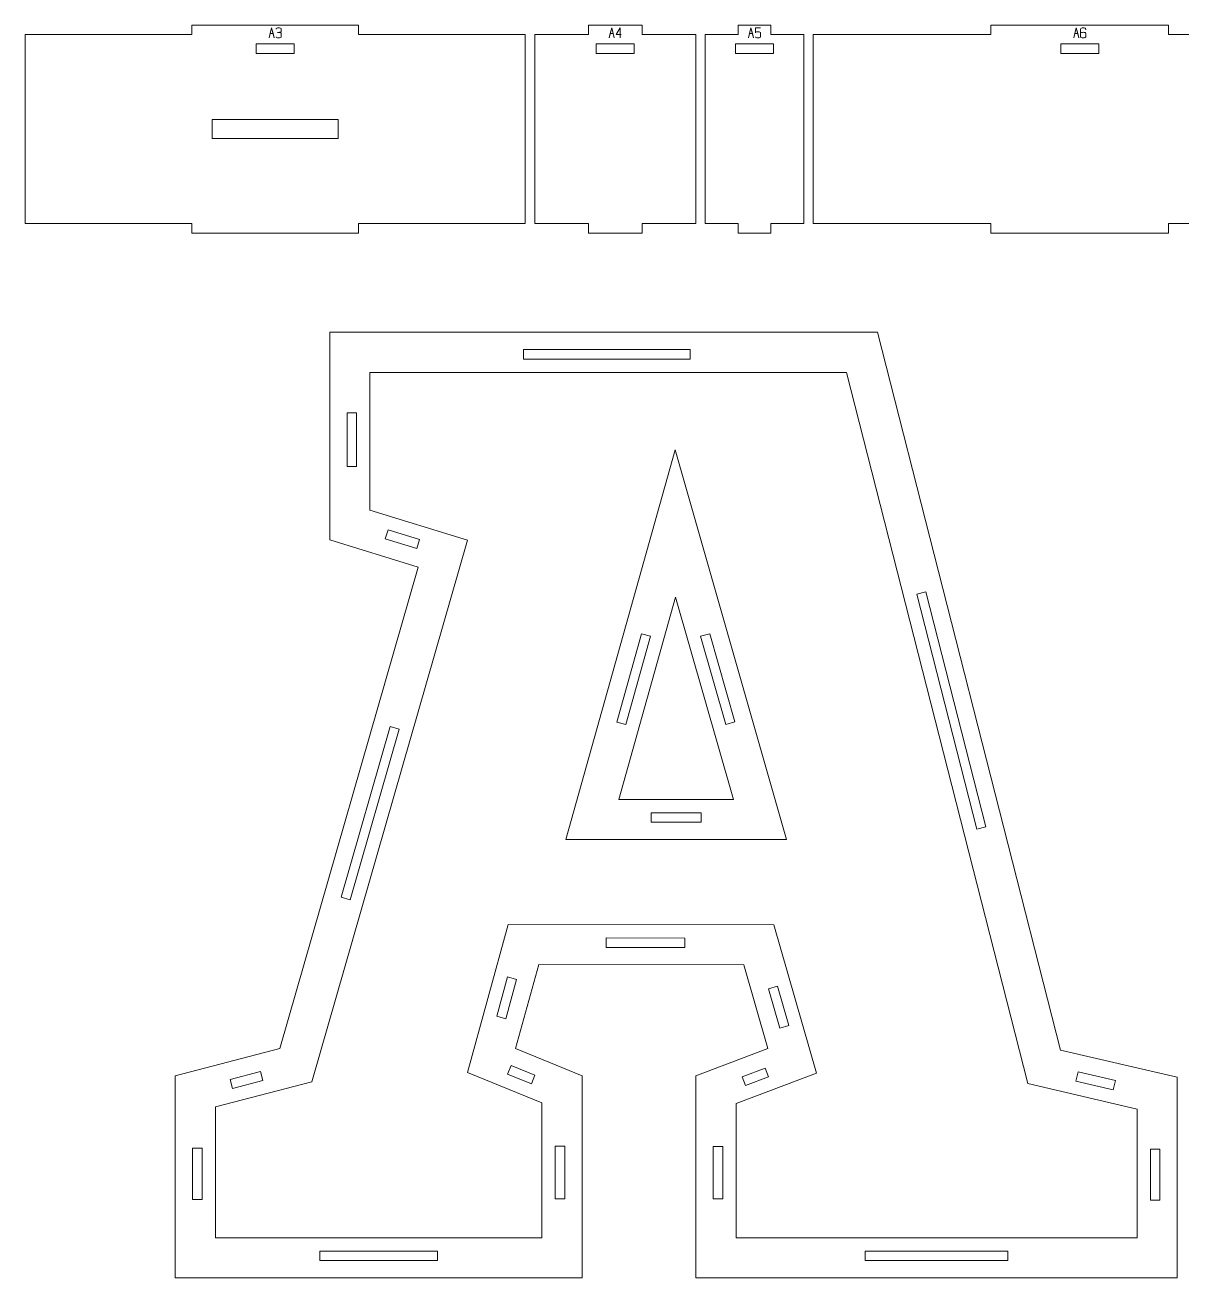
# Model space of a CAD drawing. Header units: centimetres. Extents: x -250 to 250, y -508 to 508.
# Drawn here: x -222.65 to -185.94, y 286.82 to 326.57 of the extents above; entities that cross this region are included whole.
import ezdxf

# ---------------------------------------------------------------- set-up
doc = ezdxf.new("R2010")
doc.units = ezdxf.units.CM
doc.header["$MEASUREMENT"] = 0
doc.layers.add('Capa 1', color=7, linetype='Continuous')

msp = doc.modelspace()

# ---------------------------------------------------------------- linework, layer by layer
at = {"layer": 'Capa 1', "color": 240, "lineweight": 9}
for points, knots in [([(-222.65484, 326.27063), (-222.65484, 326.27063), (-222.65484, 320.27063), (-222.65484, 320.27063), (-222.65484, 320.27063), (-217.36257, 320.27063), (-217.36257, 320.27063), (-217.36257, 320.27063), (-217.36257, 319.97063), (-217.36257, 319.97063), (-217.36257, 319.97063), (-212.07029, 319.97063), (-212.07029, 319.97063), (-212.07029, 319.97063), (-212.07029, 320.27063), (-212.07029, 320.27063), (-212.07029, 320.27063), (-206.77801, 320.27063), (-206.77801, 320.27063), (-206.77801, 320.27063), (-206.77801, 326.27063), (-206.77801, 326.27063), (-206.77801, 326.27063), (-212.07029, 326.27063), (-212.07029, 326.27063), (-212.07029, 326.27063), (-212.07029, 326.57063), (-212.07029, 326.57063), (-212.07029, 326.57063), (-217.36257, 326.57063), (-217.36257, 326.57063), (-217.36257, 326.57063), (-217.36257, 326.27063), (-217.36257, 326.27063), (-217.36257, 326.27063), (-222.65484, 326.27063), (-222.65484, 326.27063)], [0, 0, 0, 0, 0.08333333, 0.08333333, 0.08333333, 0.16666667, 0.16666667, 0.16666667, 0.25, 0.25, 0.25, 0.33333333, 0.33333333, 0.33333333, 0.41666667, 0.41666667, 0.41666667, 0.5, 0.5, 0.5, 0.58333333, 0.58333333, 0.58333333, 0.66666667, 0.66666667, 0.66666667, 0.75, 0.75, 0.75, 0.83333333, 0.83333333, 0.83333333, 0.91666667, 0.91666667, 0.91666667, 1, 1, 1, 1]), ([(-206.47801, 326.27063), (-206.47801, 326.27063), (-206.47801, 320.27063), (-206.47801, 320.27063), (-206.47801, 320.27063), (-204.77462, 320.27063), (-204.77462, 320.27063), (-204.77462, 320.27063), (-204.77462, 319.97063), (-204.77462, 319.97063), (-204.77462, 319.97063), (-203.07123, 319.97063), (-203.07123, 319.97063), (-203.07123, 319.97063), (-203.07123, 320.27063), (-203.07123, 320.27063), (-203.07123, 320.27063), (-201.36783, 320.27063), (-201.36783, 320.27063), (-201.36783, 320.27063), (-201.36783, 326.27063), (-201.36783, 326.27063), (-201.36783, 326.27063), (-203.07123, 326.27063), (-203.07123, 326.27063), (-203.07123, 326.27063), (-203.07123, 326.57063), (-203.07123, 326.57063), (-203.07123, 326.57063), (-204.77462, 326.57063), (-204.77462, 326.57063), (-204.77462, 326.57063), (-204.77462, 326.27063), (-204.77462, 326.27063), (-204.77462, 326.27063), (-206.47801, 326.27063), (-206.47801, 326.27063)], [0, 0, 0, 0, 0.08333333, 0.08333333, 0.08333333, 0.16666667, 0.16666667, 0.16666667, 0.25, 0.25, 0.25, 0.33333333, 0.33333333, 0.33333333, 0.41666667, 0.41666667, 0.41666667, 0.5, 0.5, 0.5, 0.58333333, 0.58333333, 0.58333333, 0.66666667, 0.66666667, 0.66666667, 0.75, 0.75, 0.75, 0.83333333, 0.83333333, 0.83333333, 0.91666667, 0.91666667, 0.91666667, 1, 1, 1, 1]), ([(-201.06783, 326.27063), (-201.06783, 326.27063), (-201.06783, 320.27063), (-201.06783, 320.27063), (-201.06783, 320.27063), (-200.02365, 320.27063), (-200.02365, 320.27063), (-200.02365, 320.27063), (-200.02365, 319.97063), (-200.02365, 319.97063), (-200.02365, 319.97063), (-198.97947, 319.97063), (-198.97947, 319.97063), (-198.97947, 319.97063), (-198.97947, 320.27063), (-198.97947, 320.27063), (-198.97947, 320.27063), (-197.93529, 320.27063), (-197.93529, 320.27063), (-197.93529, 320.27063), (-197.93529, 326.27063), (-197.93529, 326.27063), (-197.93529, 326.27063), (-198.97947, 326.27063), (-198.97947, 326.27063), (-198.97947, 326.27063), (-198.97947, 326.57063), (-198.97947, 326.57063), (-198.97947, 326.57063), (-200.02365, 326.57063), (-200.02365, 326.57063), (-200.02365, 326.57063), (-200.02365, 326.27063), (-200.02365, 326.27063), (-200.02365, 326.27063), (-201.06783, 326.27063), (-201.06783, 326.27063)], [0, 0, 0, 0, 0.08333333, 0.08333333, 0.08333333, 0.16666667, 0.16666667, 0.16666667, 0.25, 0.25, 0.25, 0.33333333, 0.33333333, 0.33333333, 0.41666667, 0.41666667, 0.41666667, 0.5, 0.5, 0.5, 0.58333333, 0.58333333, 0.58333333, 0.66666667, 0.66666667, 0.66666667, 0.75, 0.75, 0.75, 0.83333333, 0.83333333, 0.83333333, 0.91666667, 0.91666667, 0.91666667, 1, 1, 1, 1]), ([(-197.63529, 326.27063), (-197.63529, 326.27063), (-197.63529, 320.27063), (-197.63529, 320.27063), (-197.63529, 320.27063), (-191.99713, 320.27063), (-191.99713, 320.27063), (-191.99713, 320.27063), (-191.99713, 319.97063), (-191.99713, 319.97063), (-191.99713, 319.97063), (-186.35897, 319.97063), (-186.35897, 319.97063), (-186.35897, 319.97063), (-186.35897, 320.27063), (-186.35897, 320.27063), (-186.35897, 320.27063), (-180.72081, 320.27063), (-180.72081, 320.27063), (-180.72081, 320.27063), (-180.72081, 326.27063), (-180.72081, 326.27063), (-180.72081, 326.27063), (-186.35897, 326.27063), (-186.35897, 326.27063), (-186.35897, 326.27063), (-186.35897, 326.57063), (-186.35897, 326.57063), (-186.35897, 326.57063), (-191.99713, 326.57063), (-191.99713, 326.57063), (-191.99713, 326.57063), (-191.99713, 326.27063), (-191.99713, 326.27063), (-191.99713, 326.27063), (-197.63529, 326.27063), (-197.63529, 326.27063)], [0, 0, 0, 0, 0.08333333, 0.08333333, 0.08333333, 0.16666667, 0.16666667, 0.16666667, 0.25, 0.25, 0.25, 0.33333333, 0.33333333, 0.33333333, 0.41666667, 0.41666667, 0.41666667, 0.5, 0.5, 0.5, 0.58333333, 0.58333333, 0.58333333, 0.66666667, 0.66666667, 0.66666667, 0.75, 0.75, 0.75, 0.83333333, 0.83333333, 0.83333333, 0.91666667, 0.91666667, 0.91666667, 1, 1, 1, 1]), ([(-215.31643, 325.97063), (-215.31643, 325.97063), (-214.11643, 325.97063), (-214.11643, 325.97063), (-214.11643, 325.97063), (-214.11643, 325.67063), (-214.11643, 325.67063), (-214.11643, 325.67063), (-215.31643, 325.67063), (-215.31643, 325.67063), (-215.31643, 325.67063), (-215.31643, 325.97063), (-215.31643, 325.97063)], [0, 0, 0, 0, 0.25, 0.25, 0.25, 0.5, 0.5, 0.5, 0.75, 0.75, 0.75, 1, 1, 1, 1]), ([(-204.52292, 325.97063), (-204.52292, 325.97063), (-203.32292, 325.97063), (-203.32292, 325.97063), (-203.32292, 325.97063), (-203.32292, 325.67063), (-203.32292, 325.67063), (-203.32292, 325.67063), (-204.52292, 325.67063), (-204.52292, 325.67063), (-204.52292, 325.67063), (-204.52292, 325.97063), (-204.52292, 325.97063)], [0, 0, 0, 0, 0.25, 0.25, 0.25, 0.5, 0.5, 0.5, 0.75, 0.75, 0.75, 1, 1, 1, 1]), ([(-200.10156, 325.97063), (-200.10156, 325.97063), (-198.90156, 325.97063), (-198.90156, 325.97063), (-198.90156, 325.97063), (-198.90156, 325.67063), (-198.90156, 325.67063), (-198.90156, 325.67063), (-200.10156, 325.67063), (-200.10156, 325.67063), (-200.10156, 325.67063), (-200.10156, 325.97063), (-200.10156, 325.97063)], [0, 0, 0, 0, 0.25, 0.25, 0.25, 0.5, 0.5, 0.5, 0.75, 0.75, 0.75, 1, 1, 1, 1]), ([(-189.77805, 325.97063), (-189.77805, 325.97063), (-188.57805, 325.97063), (-188.57805, 325.97063), (-188.57805, 325.97063), (-188.57805, 325.67063), (-188.57805, 325.67063), (-188.57805, 325.67063), (-189.77805, 325.67063), (-189.77805, 325.67063), (-189.77805, 325.67063), (-189.77805, 325.97063), (-189.77805, 325.97063)], [0, 0, 0, 0, 0.25, 0.25, 0.25, 0.5, 0.5, 0.5, 0.75, 0.75, 0.75, 1, 1, 1, 1]), ([(-216.71643, 323.57063), (-216.71643, 323.57063), (-212.71643, 323.57063), (-212.71643, 323.57063), (-212.71643, 323.57063), (-212.71643, 322.97063), (-212.71643, 322.97063), (-212.71643, 322.97063), (-216.71643, 322.97063), (-216.71643, 322.97063), (-216.71643, 322.97063), (-216.71643, 323.57063), (-216.71643, 323.57063)], [0, 0, 0, 0, 0.25, 0.25, 0.25, 0.5, 0.5, 0.5, 0.75, 0.75, 0.75, 1, 1, 1, 1]), ([(-186.08503, 293.19404), (-186.08503, 293.19404), (-186.08503, 286.82388), (-186.08503, 286.82388), (-186.08503, 286.82388), (-201.36108, 286.82388), (-201.36108, 286.82388), (-201.36108, 286.82388), (-201.36108, 293.23709), (-201.36108, 293.23709), (-201.36108, 293.23709), (-199.08043, 294.09792), (-199.08043, 294.09792), (-199.08043, 294.09792), (-199.84607, 296.75576), (-199.84607, 296.75576), (-199.84607, 296.75576), (-206.35269, 296.7665), (-206.35269, 296.7665), (-206.35269, 296.7665), (-207.08422, 294.09792), (-207.08422, 294.09792), (-207.08422, 294.09792), (-204.97569, 293.23709), (-204.97569, 293.23709), (-204.97569, 293.23709), (-204.97569, 286.82388), (-204.97569, 286.82388), (-204.97569, 286.82388), (-217.88503, 286.82388), (-217.88503, 286.82388), (-217.88503, 286.82388), (-217.88503, 293.23709), (-217.88503, 293.23709), (-217.88503, 293.23709), (-214.57163, 294.09792), (-214.57163, 294.09792), (-214.57163, 294.09792), (-210.18246, 309.37767), (-210.18246, 309.37767), (-210.18246, 309.37767), (-212.97949, 310.23851), (-212.97949, 310.23851), (-212.97949, 310.23851), (-212.97949, 316.82388), (-212.97949, 316.82388), (-212.97949, 316.82388), (-195.59491, 316.82388), (-195.59491, 316.82388), (-195.59491, 316.82388), (-189.78571, 294.05488), (-189.78571, 294.05488), (-189.78571, 294.05488), (-186.08503, 293.19404), (-186.08503, 293.19404)], [0, 0, 0, 0, 0.05555556, 0.05555556, 0.05555556, 0.11111111, 0.11111111, 0.11111111, 0.16666667, 0.16666667, 0.16666667, 0.22222222, 0.22222222, 0.22222222, 0.27777778, 0.27777778, 0.27777778, 0.33333333, 0.33333333, 0.33333333, 0.38888889, 0.38888889, 0.38888889, 0.44444444, 0.44444444, 0.44444444, 0.5, 0.5, 0.5, 0.55555556, 0.55555556, 0.55555556, 0.61111111, 0.61111111, 0.61111111, 0.66666667, 0.66666667, 0.66666667, 0.72222222, 0.72222222, 0.72222222, 0.77777778, 0.77777778, 0.77777778, 0.83333333, 0.83333333, 0.83333333, 0.88888889, 0.88888889, 0.88888889, 0.94444444, 0.94444444, 0.94444444, 1, 1, 1, 1]), ([(-206.83868, 315.97535), (-206.83868, 315.97535), (-201.54641, 315.97535), (-201.54641, 315.97535), (-201.54641, 315.97535), (-201.54641, 316.27535), (-201.54641, 316.27535), (-201.54641, 316.27535), (-206.83868, 316.27535), (-206.83868, 316.27535), (-206.83868, 316.27535), (-206.83868, 315.97535), (-206.83868, 315.97535)], [0, 0, 0, 0, 0.25, 0.25, 0.25, 0.5, 0.5, 0.5, 0.75, 0.75, 0.75, 1, 1, 1, 1]), ([(-187.35782, 292.18334), (-187.35782, 292.18334), (-190.82771, 292.99049), (-190.82771, 292.99049), (-190.82771, 292.99049), (-196.58374, 315.55109), (-196.58374, 315.55109), (-196.58374, 315.55109), (-211.7067, 315.55109), (-211.7067, 315.55109), (-211.7067, 315.55109), (-211.7067, 311.17849), (-211.7067, 311.17849), (-211.7067, 311.17849), (-208.6143, 310.22674), (-208.6143, 310.22674), (-208.6143, 310.22674), (-213.54879, 293.04861), (-213.54879, 293.04861), (-213.54879, 293.04861), (-216.61224, 292.25272), (-216.61224, 292.25272), (-216.61224, 292.25272), (-216.61224, 288.09667), (-216.61224, 288.09667), (-216.61224, 288.09667), (-206.24848, 288.09667), (-206.24848, 288.09667), (-206.24848, 288.09667), (-206.24848, 292.38194), (-206.24848, 292.38194), (-206.24848, 292.38194), (-208.61006, 293.34609), (-208.61006, 293.34609), (-208.61006, 293.34609), (-207.32309, 298.04089), (-207.32309, 298.04089), (-207.32309, 298.04089), (-198.88772, 298.02697), (-198.88772, 298.02697), (-198.88772, 298.02697), (-197.53231, 293.32182), (-197.53231, 293.32182), (-197.53231, 293.32182), (-200.08829, 292.35707), (-200.08829, 292.35707), (-200.08829, 292.35707), (-200.08829, 288.09667), (-200.08829, 288.09667), (-200.08829, 288.09667), (-187.35782, 288.09667), (-187.35782, 288.09667), (-187.35782, 288.09667), (-187.35782, 292.18334), (-187.35782, 292.18334)], [0, 0, 0, 0, 0.05555556, 0.05555556, 0.05555556, 0.11111111, 0.11111111, 0.11111111, 0.16666667, 0.16666667, 0.16666667, 0.22222222, 0.22222222, 0.22222222, 0.27777778, 0.27777778, 0.27777778, 0.33333333, 0.33333333, 0.33333333, 0.38888889, 0.38888889, 0.38888889, 0.44444444, 0.44444444, 0.44444444, 0.5, 0.5, 0.5, 0.55555556, 0.55555556, 0.55555556, 0.61111111, 0.61111111, 0.61111111, 0.66666667, 0.66666667, 0.66666667, 0.72222222, 0.72222222, 0.72222222, 0.77777778, 0.77777778, 0.77777778, 0.83333333, 0.83333333, 0.83333333, 0.88888889, 0.88888889, 0.88888889, 0.94444444, 0.94444444, 0.94444444, 1, 1, 1, 1]), ([(-212.13096, 312.56856), (-212.13096, 312.56856), (-212.13096, 314.27196), (-212.13096, 314.27196), (-212.13096, 314.27196), (-212.43096, 314.27196), (-212.43096, 314.27196), (-212.43096, 314.27196), (-212.43096, 312.56856), (-212.43096, 312.56856), (-212.43096, 312.56856), (-212.13096, 312.56856), (-212.13096, 312.56856)], [0, 0, 0, 0, 0.25, 0.25, 0.25, 0.5, 0.5, 0.5, 0.75, 0.75, 0.75, 1, 1, 1, 1]), ([(-202.02437, 313.09053), (-202.02437, 313.09053), (-198.48285, 300.73148), (-198.48285, 300.73148), (-198.48285, 300.73148), (-205.48721, 300.73148), (-205.48721, 300.73148), (-205.48721, 300.73148), (-202.02437, 313.09053), (-202.02437, 313.09053)], [0, 0, 0, 0, 0.33333333, 0.33333333, 0.33333333, 0.66666667, 0.66666667, 0.66666667, 1, 1, 1, 1]), ([(-210.13499, 310.25087), (-210.13499, 310.25087), (-211.13298, 310.55802), (-211.13298, 310.55802), (-211.13298, 310.55802), (-211.22122, 310.27129), (-211.22122, 310.27129), (-211.22122, 310.27129), (-210.22324, 309.96414), (-210.22324, 309.96414), (-210.22324, 309.96414), (-210.13499, 310.25087), (-210.13499, 310.25087)], [0, 0, 0, 0, 0.25, 0.25, 0.25, 0.5, 0.5, 0.5, 0.75, 0.75, 0.75, 1, 1, 1, 1]), ([(-194.35149, 308.51802), (-194.35149, 308.51802), (-192.44886, 301.06068), (-192.44886, 301.06068), (-192.44886, 301.06068), (-192.15817, 301.13485), (-192.15817, 301.13485), (-192.15817, 301.13485), (-194.06081, 308.59218), (-194.06081, 308.59218), (-194.06081, 308.59218), (-194.35149, 308.51802), (-194.35149, 308.51802)], [0, 0, 0, 0, 0.25, 0.25, 0.25, 0.5, 0.5, 0.5, 0.75, 0.75, 0.75, 1, 1, 1, 1]), ([(-202.01061, 308.42203), (-202.01061, 308.42203), (-203.80879, 302.00427), (-203.80879, 302.00427), (-203.80879, 302.00427), (-200.17159, 302.00427), (-200.17159, 302.00427), (-200.17159, 302.00427), (-202.01061, 308.42203), (-202.01061, 308.42203)], [0, 0, 0, 0, 0.33333333, 0.33333333, 0.33333333, 0.66666667, 0.66666667, 0.66666667, 1, 1, 1, 1]), ([(-203.58391, 304.3794), (-203.58391, 304.3794), (-202.79955, 307.1788), (-202.79955, 307.1788), (-202.79955, 307.1788), (-203.08843, 307.25974), (-203.08843, 307.25974), (-203.08843, 307.25974), (-203.87278, 304.46034), (-203.87278, 304.46034), (-203.87278, 304.46034), (-203.58391, 304.3794), (-203.58391, 304.3794)], [0, 0, 0, 0, 0.25, 0.25, 0.25, 0.5, 0.5, 0.5, 0.75, 0.75, 0.75, 1, 1, 1, 1]), ([(-201.21303, 307.1788), (-201.21303, 307.1788), (-200.41085, 304.3794), (-200.41085, 304.3794), (-200.41085, 304.3794), (-200.12246, 304.46204), (-200.12246, 304.46204), (-200.12246, 304.46204), (-200.92463, 307.26144), (-200.92463, 307.26144), (-200.92463, 307.26144), (-201.21303, 307.1788), (-201.21303, 307.1788)], [0, 0, 0, 0, 0.25, 0.25, 0.25, 0.5, 0.5, 0.5, 0.75, 0.75, 0.75, 1, 1, 1, 1]), ([(-212.33309, 298.8174), (-212.33309, 298.8174), (-210.77646, 304.23641), (-210.77646, 304.23641), (-210.77646, 304.23641), (-211.0648, 304.31924), (-211.0648, 304.31924), (-211.0648, 304.31924), (-212.62143, 298.90022), (-212.62143, 298.90022), (-212.62143, 298.90022), (-212.33309, 298.8174), (-212.33309, 298.8174)], [0, 0, 0, 0, 0.25, 0.25, 0.25, 0.5, 0.5, 0.5, 0.75, 0.75, 0.75, 1, 1, 1, 1]), ([(-201.19521, 301.58001), (-201.19521, 301.58001), (-202.78173, 301.58001), (-202.78173, 301.58001), (-202.78173, 301.58001), (-202.78173, 301.28001), (-202.78173, 301.28001), (-202.78173, 301.28001), (-201.19521, 301.28001), (-201.19521, 301.28001), (-201.19521, 301.28001), (-201.19521, 301.58001), (-201.19521, 301.58001)], [0, 0, 0, 0, 0.25, 0.25, 0.25, 0.5, 0.5, 0.5, 0.75, 0.75, 0.75, 1, 1, 1, 1]), ([(-201.70817, 297.60737), (-201.70817, 297.60737), (-204.20917, 297.61149), (-204.20917, 297.61149), (-204.20917, 297.61149), (-204.20967, 297.3115), (-204.20967, 297.3115), (-204.20967, 297.3115), (-201.70867, 297.30737), (-201.70867, 297.30737), (-201.70867, 297.30737), (-201.70817, 297.60737), (-201.70817, 297.60737)], [0, 0, 0, 0, 0.25, 0.25, 0.25, 0.5, 0.5, 0.5, 0.75, 0.75, 0.75, 1, 1, 1, 1]), ([(-207.34066, 296.37205), (-207.34066, 296.37205), (-207.68168, 295.128), (-207.68168, 295.128), (-207.68168, 295.128), (-207.39236, 295.04868), (-207.39236, 295.04868), (-207.39236, 295.04868), (-207.05133, 296.29274), (-207.05133, 296.29274), (-207.05133, 296.29274), (-207.34066, 296.37205), (-207.34066, 296.37205)], [0, 0, 0, 0, 0.25, 0.25, 0.25, 0.5, 0.5, 0.5, 0.75, 0.75, 0.75, 1, 1, 1, 1]), ([(-198.40804, 294.82913), (-198.40804, 294.82913), (-198.76772, 296.07775), (-198.76772, 296.07775), (-198.76772, 296.07775), (-199.056, 295.9947), (-199.056, 295.9947), (-199.056, 295.9947), (-198.69631, 294.74609), (-198.69631, 294.74609), (-198.69631, 294.74609), (-198.40804, 294.82913), (-198.40804, 294.82913)], [0, 0, 0, 0, 0.25, 0.25, 0.25, 0.5, 0.5, 0.5, 0.75, 0.75, 0.75, 1, 1, 1, 1]), ([(-216.07089, 292.83171), (-216.07089, 292.83171), (-215.10529, 293.08257), (-215.10529, 293.08257), (-215.10529, 293.08257), (-215.18072, 293.37294), (-215.18072, 293.37294), (-215.18072, 293.37294), (-216.14633, 293.12207), (-216.14633, 293.12207), (-216.14633, 293.12207), (-216.07089, 292.83171), (-216.07089, 292.83171)], [0, 0, 0, 0, 0.25, 0.25, 0.25, 0.5, 0.5, 0.5, 0.75, 0.75, 0.75, 1, 1, 1, 1]), ([(-207.34237, 293.2868), (-207.34237, 293.2868), (-206.5833, 292.97689), (-206.5833, 292.97689), (-206.5833, 292.97689), (-206.4699, 293.25464), (-206.4699, 293.25464), (-206.4699, 293.25464), (-207.22898, 293.56454), (-207.22898, 293.56454), (-207.22898, 293.56454), (-207.34237, 293.2868), (-207.34237, 293.2868)], [0, 0, 0, 0, 0.25, 0.25, 0.25, 0.5, 0.5, 0.5, 0.75, 0.75, 0.75, 1, 1, 1, 1]), ([(-199.7844, 292.92524), (-199.7844, 292.92524), (-199.05626, 293.20008), (-199.05626, 293.20008), (-199.05626, 293.20008), (-199.1622, 293.48075), (-199.1622, 293.48075), (-199.1622, 293.48075), (-199.89035, 293.20591), (-199.89035, 293.20591), (-199.89035, 293.20591), (-199.7844, 292.92524), (-199.7844, 292.92524)], [0, 0, 0, 0, 0.25, 0.25, 0.25, 0.5, 0.5, 0.5, 0.75, 0.75, 0.75, 1, 1, 1, 1]), ([(-189.29811, 293.07027), (-189.29811, 293.07027), (-188.11583, 292.79526), (-188.11583, 292.79526), (-188.11583, 292.79526), (-188.04786, 293.08746), (-188.04786, 293.08746), (-188.04786, 293.08746), (-189.23014, 293.36247), (-189.23014, 293.36247), (-189.23014, 293.36247), (-189.29811, 293.07027), (-189.29811, 293.07027)], [0, 0, 0, 0, 0.25, 0.25, 0.25, 0.5, 0.5, 0.5, 0.75, 0.75, 0.75, 1, 1, 1, 1]), ([(-205.82422, 291.00213), (-205.82422, 291.00213), (-205.82422, 289.33727), (-205.82422, 289.33727), (-205.82422, 289.33727), (-205.52422, 289.33727), (-205.52422, 289.33727), (-205.52422, 289.33727), (-205.52422, 291.00213), (-205.52422, 291.00213), (-205.52422, 291.00213), (-205.82422, 291.00213), (-205.82422, 291.00213)], [0, 0, 0, 0, 0.25, 0.25, 0.25, 0.5, 0.5, 0.5, 0.75, 0.75, 0.75, 1, 1, 1, 1]), ([(-200.51255, 289.33174), (-200.51255, 289.33174), (-200.51255, 290.99107), (-200.51255, 290.99107), (-200.51255, 290.99107), (-200.81255, 290.99107), (-200.81255, 290.99107), (-200.81255, 290.99107), (-200.81255, 289.33174), (-200.81255, 289.33174), (-200.81255, 289.33174), (-200.51255, 289.33174), (-200.51255, 289.33174)], [0, 0, 0, 0, 0.25, 0.25, 0.25, 0.5, 0.5, 0.5, 0.75, 0.75, 0.75, 1, 1, 1, 1]), ([(-217.0365, 289.30855), (-217.0365, 289.30855), (-217.0365, 290.9447), (-217.0365, 290.9447), (-217.0365, 290.9447), (-217.3365, 290.9447), (-217.3365, 290.9447), (-217.3365, 290.9447), (-217.3365, 289.30855), (-217.3365, 289.30855), (-217.3365, 289.30855), (-217.0365, 289.30855), (-217.0365, 289.30855)], [0, 0, 0, 0, 0.25, 0.25, 0.25, 0.5, 0.5, 0.5, 0.75, 0.75, 0.75, 1, 1, 1, 1]), ([(-186.93356, 290.9043), (-186.93356, 290.9043), (-186.93356, 289.28835), (-186.93356, 289.28835), (-186.93356, 289.28835), (-186.63356, 289.28835), (-186.63356, 289.28835), (-186.63356, 289.28835), (-186.63356, 290.9043), (-186.63356, 290.9043), (-186.63356, 290.9043), (-186.93356, 290.9043), (-186.93356, 290.9043)], [0, 0, 0, 0, 0.25, 0.25, 0.25, 0.5, 0.5, 0.5, 0.75, 0.75, 0.75, 1, 1, 1, 1]), ([(-209.56165, 287.67241), (-209.56165, 287.67241), (-213.29907, 287.67241), (-213.29907, 287.67241), (-213.29907, 287.67241), (-213.29907, 287.37241), (-213.29907, 287.37241), (-213.29907, 287.37241), (-209.56165, 287.37241), (-209.56165, 287.37241), (-209.56165, 287.37241), (-209.56165, 287.67241), (-209.56165, 287.67241)], [0, 0, 0, 0, 0.25, 0.25, 0.25, 0.5, 0.5, 0.5, 0.75, 0.75, 0.75, 1, 1, 1, 1]), ([(-191.45989, 287.67241), (-191.45989, 287.67241), (-195.98622, 287.67241), (-195.98622, 287.67241), (-195.98622, 287.67241), (-195.98622, 287.37241), (-195.98622, 287.37241), (-195.98622, 287.37241), (-191.45989, 287.37241), (-191.45989, 287.37241), (-191.45989, 287.37241), (-191.45989, 287.67241), (-191.45989, 287.67241)], [0, 0, 0, 0, 0.25, 0.25, 0.25, 0.5, 0.5, 0.5, 0.75, 0.75, 0.75, 1, 1, 1, 1])]:
    msp.add_open_spline(points, degree=3, knots=knots, dxfattribs=at)
at = {"layer": 'Capa 1', "color": 114, "lineweight": 9}
for points, knots in [([(-214.74853, 326.16423), (-214.74853, 326.16423), (-214.83108, 326.48113), (-214.83108, 326.48113), (-214.83108, 326.48113), (-214.90904, 326.16423), (-214.90904, 326.16423), (-214.90904, 326.16423), (-214.87602, 326.29769), (-214.87602, 326.29769), (-214.87602, 326.29769), (-214.78338, 326.29769), (-214.78338, 326.29769), (-214.78338, 326.29769), (-214.74853, 326.16423), (-214.74853, 326.16423)], [0, 0, 0, 0, 0.2, 0.2, 0.2, 0.4, 0.4, 0.4, 0.6, 0.6, 0.6, 0.8, 0.8, 0.8, 1, 1, 1, 1]), ([(-214.87602, 326.29814), (-214.87602, 326.29814), (-214.83108, 326.48113), (-214.83108, 326.48113), (-214.83108, 326.48113), (-214.78338, 326.29814), (-214.78338, 326.29814), (-214.78338, 326.29814), (-214.87602, 326.29814), (-214.87602, 326.29814)], [0, 0, 0, 0, 0.33333333, 0.33333333, 0.33333333, 0.66666667, 0.66666667, 0.66666667, 1, 1, 1, 1]), ([(-214.60636, 326.16423), (-214.6299, 326.16423), (-214.64955, 326.16767), (-214.66529, 326.17455), (-214.68104, 326.18143), (-214.68891, 326.18976), (-214.68891, 326.19954), (-214.68891, 326.18976), (-214.68104, 326.18143), (-214.66529, 326.17455), (-214.64955, 326.16767), (-214.6299, 326.16423), (-214.60636, 326.16423), (-214.58282, 326.16423), (-214.56317, 326.16767), (-214.54743, 326.17455), (-214.53168, 326.18143), (-214.52381, 326.18976), (-214.52381, 326.19954), (-214.52381, 326.19954), (-214.52381, 326.30273), (-214.52381, 326.30273), (-214.52381, 326.31099), (-214.52947, 326.31817), (-214.54078, 326.32428), (-214.55209, 326.3304), (-214.58526, 326.33453), (-214.6403, 326.33667), (-214.58557, 326.34003), (-214.5527, 326.34401), (-214.5417, 326.34859), (-214.53069, 326.35318), (-214.52473, 326.36067), (-214.52381, 326.37106), (-214.52381, 326.37106), (-214.52381, 326.44536), (-214.52381, 326.44536), (-214.52381, 326.45514), (-214.53168, 326.46347), (-214.54743, 326.47035), (-214.56317, 326.47723), (-214.58282, 326.48067), (-214.60636, 326.48067), (-214.6299, 326.48067), (-214.64955, 326.47723), (-214.66529, 326.47035), (-214.68104, 326.46347), (-214.68891, 326.45514), (-214.68891, 326.44536), (-214.68891, 326.45514), (-214.68104, 326.46347), (-214.66529, 326.47035), (-214.64955, 326.47723), (-214.6299, 326.48067), (-214.60636, 326.48067), (-214.58282, 326.48067), (-214.56317, 326.47723), (-214.54743, 326.47035), (-214.53168, 326.46347), (-214.52381, 326.45514), (-214.52381, 326.44536), (-214.52381, 326.44536), (-214.52381, 326.37106), (-214.52381, 326.37106), (-214.52473, 326.36067), (-214.53069, 326.35318), (-214.5417, 326.34859), (-214.5527, 326.34401), (-214.58557, 326.34003), (-214.6403, 326.33667), (-214.58526, 326.33453), (-214.55209, 326.3304), (-214.54078, 326.32428), (-214.52947, 326.31817), (-214.52381, 326.31099), (-214.52381, 326.30273), (-214.52381, 326.30273), (-214.52381, 326.19954), (-214.52381, 326.19954), (-214.52381, 326.18976), (-214.53168, 326.18143), (-214.54743, 326.17455), (-214.56317, 326.16767), (-214.58282, 326.16423), (-214.60636, 326.16423)], [0, 0, 0, 0, 0.03571429, 0.03571429, 0.03571429, 0.07142857, 0.07142857, 0.07142857, 0.10714286, 0.10714286, 0.10714286, 0.14285714, 0.14285714, 0.14285714, 0.17857143, 0.17857143, 0.17857143, 0.21428571, 0.21428571, 0.21428571, 0.25, 0.25, 0.25, 0.28571429, 0.28571429, 0.28571429, 0.32142857, 0.32142857, 0.32142857, 0.35714286, 0.35714286, 0.35714286, 0.39285714, 0.39285714, 0.39285714, 0.42857143, 0.42857143, 0.42857143, 0.46428571, 0.46428571, 0.46428571, 0.5, 0.5, 0.5, 0.53571429, 0.53571429, 0.53571429, 0.57142857, 0.57142857, 0.57142857, 0.60714286, 0.60714286, 0.60714286, 0.64285714, 0.64285714, 0.64285714, 0.67857143, 0.67857143, 0.67857143, 0.71428571, 0.71428571, 0.71428571, 0.75, 0.75, 0.75, 0.78571429, 0.78571429, 0.78571429, 0.82142857, 0.82142857, 0.82142857, 0.85714286, 0.85714286, 0.85714286, 0.89285714, 0.89285714, 0.89285714, 0.92857143, 0.92857143, 0.92857143, 0.96428571, 0.96428571, 0.96428571, 1, 1, 1, 1]), ([(-203.95227, 326.16423), (-203.95227, 326.16423), (-204.03482, 326.48113), (-204.03482, 326.48113), (-204.03482, 326.48113), (-204.11278, 326.16423), (-204.11278, 326.16423), (-204.11278, 326.16423), (-204.07976, 326.29769), (-204.07976, 326.29769), (-204.07976, 326.29769), (-203.98712, 326.29769), (-203.98712, 326.29769), (-203.98712, 326.29769), (-203.95227, 326.16423), (-203.95227, 326.16423)], [0, 0, 0, 0, 0.2, 0.2, 0.2, 0.4, 0.4, 0.4, 0.6, 0.6, 0.6, 0.8, 0.8, 0.8, 1, 1, 1, 1]), ([(-204.07976, 326.29814), (-204.07976, 326.29814), (-204.03482, 326.48113), (-204.03482, 326.48113), (-204.03482, 326.48113), (-203.98712, 326.29814), (-203.98712, 326.29814), (-203.98712, 326.29814), (-204.07976, 326.29814), (-204.07976, 326.29814)], [0, 0, 0, 0, 0.33333333, 0.33333333, 0.33333333, 0.66666667, 0.66666667, 0.66666667, 1, 1, 1, 1]), ([(-203.76286, 326.26879), (-203.76286, 326.26879), (-203.76286, 326.48113), (-203.76286, 326.48113), (-203.76286, 326.48113), (-203.89265, 326.26879), (-203.89265, 326.26879), (-203.89265, 326.26879), (-203.76286, 326.26879), (-203.76286, 326.26879)], [0, 0, 0, 0, 0.33333333, 0.33333333, 0.33333333, 0.66666667, 0.66666667, 0.66666667, 1, 1, 1, 1]), ([(-203.76286, 326.26879), (-203.76286, 326.26879), (-203.76286, 326.16423), (-203.76286, 326.16423), (-203.76286, 326.16423), (-203.76286, 326.26879), (-203.76286, 326.26879), (-203.76286, 326.26879), (-203.89265, 326.26879), (-203.89265, 326.26879), (-203.89265, 326.26879), (-203.76286, 326.48113), (-203.76286, 326.48113), (-203.76286, 326.48113), (-203.76286, 326.26879), (-203.76286, 326.26879), (-203.76286, 326.26879), (-203.73305, 326.26879), (-203.73305, 326.26879), (-203.73305, 326.26879), (-203.76286, 326.26879), (-203.76286, 326.26879)], [0, 0, 0, 0, 0.14285714, 0.14285714, 0.14285714, 0.28571429, 0.28571429, 0.28571429, 0.42857143, 0.42857143, 0.42857143, 0.57142857, 0.57142857, 0.57142857, 0.71428571, 0.71428571, 0.71428571, 0.85714286, 0.85714286, 0.85714286, 1, 1, 1, 1]), ([(-199.53366, 326.16423), (-199.53366, 326.16423), (-199.61621, 326.48113), (-199.61621, 326.48113), (-199.61621, 326.48113), (-199.69417, 326.16423), (-199.69417, 326.16423), (-199.69417, 326.16423), (-199.66115, 326.29769), (-199.66115, 326.29769), (-199.66115, 326.29769), (-199.56851, 326.29769), (-199.56851, 326.29769), (-199.56851, 326.29769), (-199.53366, 326.16423), (-199.53366, 326.16423)], [0, 0, 0, 0, 0.2, 0.2, 0.2, 0.4, 0.4, 0.4, 0.6, 0.6, 0.6, 0.8, 0.8, 0.8, 1, 1, 1, 1]), ([(-199.66115, 326.29814), (-199.66115, 326.29814), (-199.61621, 326.48113), (-199.61621, 326.48113), (-199.61621, 326.48113), (-199.56851, 326.29814), (-199.56851, 326.29814), (-199.56851, 326.29814), (-199.66115, 326.29814), (-199.66115, 326.29814)], [0, 0, 0, 0, 0.33333333, 0.33333333, 0.33333333, 0.66666667, 0.66666667, 0.66666667, 1, 1, 1, 1]), ([(-199.39149, 326.16423), (-199.41503, 326.16423), (-199.43468, 326.16767), (-199.45042, 326.17455), (-199.46617, 326.18143), (-199.47404, 326.18976), (-199.47404, 326.19954), (-199.47404, 326.18976), (-199.46617, 326.18143), (-199.45042, 326.17455), (-199.43468, 326.16767), (-199.41503, 326.16423), (-199.39149, 326.16423), (-199.36795, 326.16423), (-199.3483, 326.16767), (-199.33256, 326.17455), (-199.31681, 326.18143), (-199.30894, 326.18976), (-199.30894, 326.19954), (-199.30894, 326.19954), (-199.30894, 326.3252), (-199.30894, 326.3252), (-199.30894, 326.33499), (-199.31681, 326.34332), (-199.33256, 326.3502), (-199.3483, 326.35708), (-199.36795, 326.36052), (-199.39149, 326.36052), (-199.41289, 326.35868), (-199.4294, 326.35623), (-199.44102, 326.35318), (-199.45264, 326.35012), (-199.46364, 326.34079), (-199.47404, 326.3252), (-199.47404, 326.3252), (-199.47404, 326.48067), (-199.47404, 326.48067), (-199.47404, 326.48067), (-199.31444, 326.48067), (-199.31444, 326.48067), (-199.31444, 326.48067), (-199.47404, 326.48067), (-199.47404, 326.48067), (-199.47404, 326.48067), (-199.47404, 326.3252), (-199.47404, 326.3252), (-199.46364, 326.34079), (-199.45264, 326.35012), (-199.44102, 326.35318), (-199.4294, 326.35623), (-199.41289, 326.35868), (-199.39149, 326.36052), (-199.36795, 326.36052), (-199.3483, 326.35708), (-199.33256, 326.3502), (-199.31681, 326.34332), (-199.30894, 326.33499), (-199.30894, 326.3252), (-199.30894, 326.3252), (-199.30894, 326.19954), (-199.30894, 326.19954), (-199.30894, 326.18976), (-199.31681, 326.18143), (-199.33256, 326.17455), (-199.3483, 326.16767), (-199.36795, 326.16423), (-199.39149, 326.16423)], [0, 0, 0, 0, 0.04545455, 0.04545455, 0.04545455, 0.09090909, 0.09090909, 0.09090909, 0.13636364, 0.13636364, 0.13636364, 0.18181818, 0.18181818, 0.18181818, 0.22727273, 0.22727273, 0.22727273, 0.27272727, 0.27272727, 0.27272727, 0.31818182, 0.31818182, 0.31818182, 0.36363636, 0.36363636, 0.36363636, 0.40909091, 0.40909091, 0.40909091, 0.45454545, 0.45454545, 0.45454545, 0.5, 0.5, 0.5, 0.54545455, 0.54545455, 0.54545455, 0.59090909, 0.59090909, 0.59090909, 0.63636364, 0.63636364, 0.63636364, 0.68181818, 0.68181818, 0.68181818, 0.72727273, 0.72727273, 0.72727273, 0.77272727, 0.77272727, 0.77272727, 0.81818182, 0.81818182, 0.81818182, 0.86363636, 0.86363636, 0.86363636, 0.90909091, 0.90909091, 0.90909091, 0.95454545, 0.95454545, 0.95454545, 1, 1, 1, 1]), ([(-189.21015, 326.16423), (-189.21015, 326.16423), (-189.2927, 326.48113), (-189.2927, 326.48113), (-189.2927, 326.48113), (-189.37066, 326.16423), (-189.37066, 326.16423), (-189.37066, 326.16423), (-189.33764, 326.29769), (-189.33764, 326.29769), (-189.33764, 326.29769), (-189.245, 326.29769), (-189.245, 326.29769), (-189.245, 326.29769), (-189.21015, 326.16423), (-189.21015, 326.16423)], [0, 0, 0, 0, 0.2, 0.2, 0.2, 0.4, 0.4, 0.4, 0.6, 0.6, 0.6, 0.8, 0.8, 0.8, 1, 1, 1, 1]), ([(-189.33764, 326.29814), (-189.33764, 326.29814), (-189.2927, 326.48113), (-189.2927, 326.48113), (-189.2927, 326.48113), (-189.245, 326.29814), (-189.245, 326.29814), (-189.245, 326.29814), (-189.33764, 326.29814), (-189.33764, 326.29814)], [0, 0, 0, 0, 0.33333333, 0.33333333, 0.33333333, 0.66666667, 0.66666667, 0.66666667, 1, 1, 1, 1]), ([(-189.06798, 326.16423), (-189.09152, 326.16423), (-189.11117, 326.16767), (-189.12691, 326.17455), (-189.14266, 326.18143), (-189.15053, 326.18976), (-189.15053, 326.19954), (-189.15053, 326.19954), (-189.15053, 326.3064), (-189.15053, 326.3064), (-189.15053, 326.3064), (-189.15053, 326.44536), (-189.15053, 326.44536), (-189.15053, 326.45514), (-189.14266, 326.46347), (-189.12691, 326.47035), (-189.11117, 326.47723), (-189.09152, 326.48067), (-189.06798, 326.48067), (-189.04444, 326.48067), (-189.02479, 326.47723), (-189.00905, 326.47035), (-188.9933, 326.46347), (-188.98543, 326.45514), (-188.98543, 326.44536), (-188.98543, 326.44536), (-188.98543, 326.41968), (-188.98543, 326.41968), (-188.98543, 326.41968), (-188.98543, 326.44536), (-188.98543, 326.44536), (-188.98543, 326.45514), (-188.9933, 326.46347), (-189.00905, 326.47035), (-189.02479, 326.47723), (-189.04444, 326.48067), (-189.06798, 326.48067), (-189.09152, 326.48067), (-189.11117, 326.47723), (-189.12691, 326.47035), (-189.14266, 326.46347), (-189.15053, 326.45514), (-189.15053, 326.44536), (-189.15053, 326.44536), (-189.15053, 326.3064), (-189.15053, 326.3064), (-189.15053, 326.31557), (-189.14098, 326.32375), (-189.12187, 326.33093), (-189.10276, 326.33812), (-189.0848, 326.34171), (-189.06798, 326.34171), (-189.04444, 326.34171), (-189.02479, 326.33827), (-189.00905, 326.33139), (-188.9933, 326.32451), (-188.98543, 326.31618), (-188.98543, 326.3064), (-188.98543, 326.3064), (-188.98543, 326.19954), (-188.98543, 326.19954), (-188.98543, 326.18976), (-188.9933, 326.18143), (-189.00905, 326.17455), (-189.02479, 326.16767), (-189.04444, 326.16423), (-189.06798, 326.16423)], [0, 0, 0, 0, 0.04545455, 0.04545455, 0.04545455, 0.09090909, 0.09090909, 0.09090909, 0.13636364, 0.13636364, 0.13636364, 0.18181818, 0.18181818, 0.18181818, 0.22727273, 0.22727273, 0.22727273, 0.27272727, 0.27272727, 0.27272727, 0.31818182, 0.31818182, 0.31818182, 0.36363636, 0.36363636, 0.36363636, 0.40909091, 0.40909091, 0.40909091, 0.45454545, 0.45454545, 0.45454545, 0.5, 0.5, 0.5, 0.54545455, 0.54545455, 0.54545455, 0.59090909, 0.59090909, 0.59090909, 0.63636364, 0.63636364, 0.63636364, 0.68181818, 0.68181818, 0.68181818, 0.72727273, 0.72727273, 0.72727273, 0.77272727, 0.77272727, 0.77272727, 0.81818182, 0.81818182, 0.81818182, 0.86363636, 0.86363636, 0.86363636, 0.90909091, 0.90909091, 0.90909091, 0.95454545, 0.95454545, 0.95454545, 1, 1, 1, 1]), ([(-189.15053, 326.19954), (-189.15053, 326.18976), (-189.14266, 326.18143), (-189.12691, 326.17455), (-189.11117, 326.16767), (-189.09152, 326.16423), (-189.06798, 326.16423), (-189.04444, 326.16423), (-189.02479, 326.16767), (-189.00905, 326.17455), (-188.9933, 326.18143), (-188.98543, 326.18976), (-188.98543, 326.19954), (-188.98543, 326.19954), (-188.98543, 326.3064), (-188.98543, 326.3064), (-188.98543, 326.31618), (-188.9933, 326.32451), (-189.00905, 326.33139), (-189.02479, 326.33827), (-189.04444, 326.34171), (-189.06798, 326.34171), (-189.0848, 326.34171), (-189.10276, 326.33812), (-189.12187, 326.33093), (-189.14098, 326.32375), (-189.15053, 326.31557), (-189.15053, 326.3064), (-189.15053, 326.3064), (-189.15053, 326.19954), (-189.15053, 326.19954)], [0, 0, 0, 0, 0.1, 0.1, 0.1, 0.2, 0.2, 0.2, 0.3, 0.3, 0.3, 0.4, 0.4, 0.4, 0.5, 0.5, 0.5, 0.6, 0.6, 0.6, 0.7, 0.7, 0.7, 0.8, 0.8, 0.8, 0.9, 0.9, 0.9, 1, 1, 1, 1])]:
    msp.add_open_spline(points, degree=3, knots=knots, dxfattribs=at)

doc.saveas('drawing.dxf')
